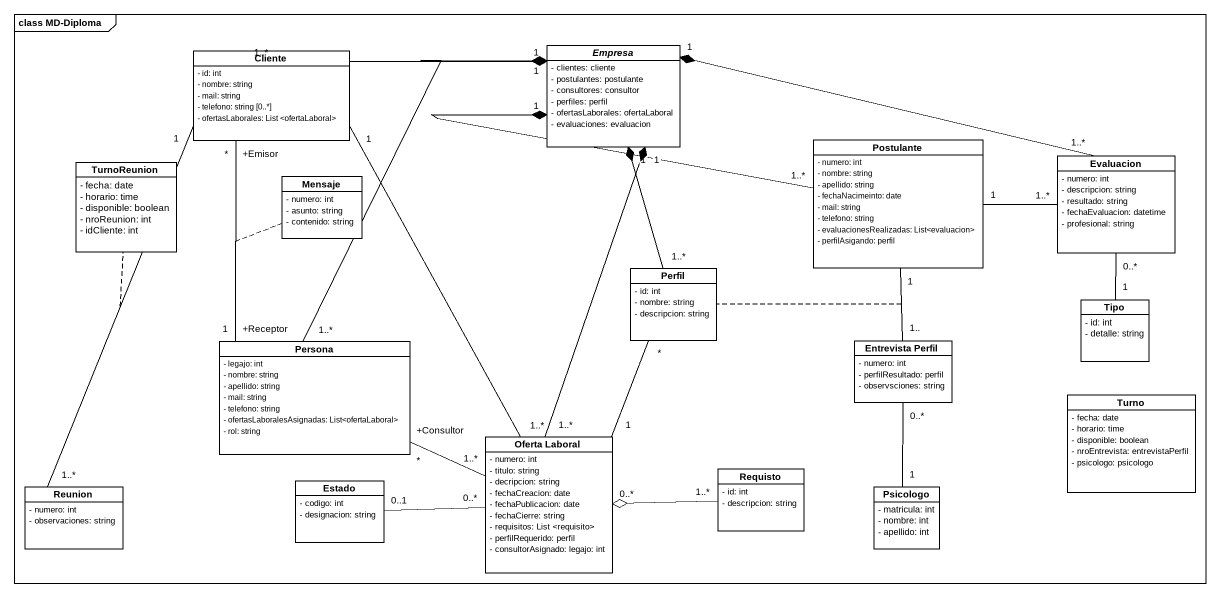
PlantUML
@startuml
mainframe class MD-Diploma
hide circle
hide empty members
skinparam classAttributeIconSize 0
class Cliente {
  - id: int
  - nombre: string
  - mail: string
  - telefono: string [0..*]
  - ofertasLaborales: List <ofertaLaboral>
}
abstract class Empresa {
  - clientes: cliente
  - postulantes: postulante
  - consultores: consultor
  - perfiles: perfil
  - ofertasLaborales: ofertaLaboral
  - evaluaciones: evaluacion
}
class Postulante {
  - numero: int
  - nombre: string
  - apellido: string
  - fechaNacimeinto: date
  - mail: string
  - telefono: string
  - evaluacionesRealizadas: List<evaluacion>
  - perfilAsigando: perfil
}
class TurnoReunion {
  - fecha: date
  - horario: time
  - disponible: boolean
  - nroReunion: int
  - idCliente: int
}
class Mensaje {
  - numero: int
  - asunto: string
  - contenido: string
}
class Evaluacion {
  - numero: int
  - descripcion: string
  - resultado: string
  - fechaEvaluacion: datetime
  - profesional: string
}
class Perfil {
  - id: int
  - nombre: string
  - descripcion: string
}
class Tipo {
  - id: int
  - detalle: string
}
class Persona {
  - legajo: int
  - nombre: string
  - apellido: string
  - mail: string
  - telefono: string
  - ofertasLaboralesAsignadas: List<ofertaLaboral>
  - rol: string
}
class "Entrevista Perfil" as Entrevista_Perfil {
  - numero: int
  - perfilResultado: perfil
  - observsciones: string
}
class Turno {
  - fecha: date
  - horario: time
  - disponible: boolean
  - nroEntrevista: entrevistaPerfil
  - psicologo: psicologo
}
class "Oferta Laboral" as Oferta_Laboral {
  - numero: int
  - titulo: string
  - decripcion: string
  - fechaCreacion: date
  - fechaPublicacion: date
  - fechaCierre: string
  - requisitos: List <requisito>
  - perfilRequerido: perfil
  - consultorAsignado: legajo: int
}
class Requisto {
  - id: int
  - descripcion: string
}
class Reunion {
  - numero: int
  - observaciones: string
}
class Estado {
  - codigo: int
  - designacion: string
}
class Psicologo {
  - matricula: int
  - nombre: int
  - apellido: int
}
Cliente "1..*" -right-* "1" Empresa
Cliente "+Emisor\n*" -- "+Receptor\n1" Persona
(Cliente, Persona) .. Mensaje
Cliente "1" -- "1..*" Oferta_Laboral
Cliente "1" -- "1..*" Reunion
(Cliente, Reunion) .. TurnoReunion
Postulante "1..*" -left-* "1" Empresa
Postulante "1" -right- "1..*" Evaluacion
Postulante "1" -- "1.." Entrevista_Perfil
(Postulante, Entrevista_Perfil) .. Perfil
Evaluacion "1..*" -left-* "1" Empresa
Evaluacion "0..*" -- "1" Tipo
Perfil "1..*" -up-* "1" Empresa
Persona "1..*" -up-* "1" Empresa
Persona "+Consultor\n*" -right- "1..*" Oferta_Laboral
Entrevista_Perfil "0..*" -- "1" Psicologo
Oferta_Laboral "1..*" -up-* "1" Empresa
Oferta_Laboral "1" -up- "*" Perfil
Requisto "1..*" -left-o "0..*" Oferta_Laboral
Estado "0..1" -right- "0..*" Oferta_Laboral
@enduml
